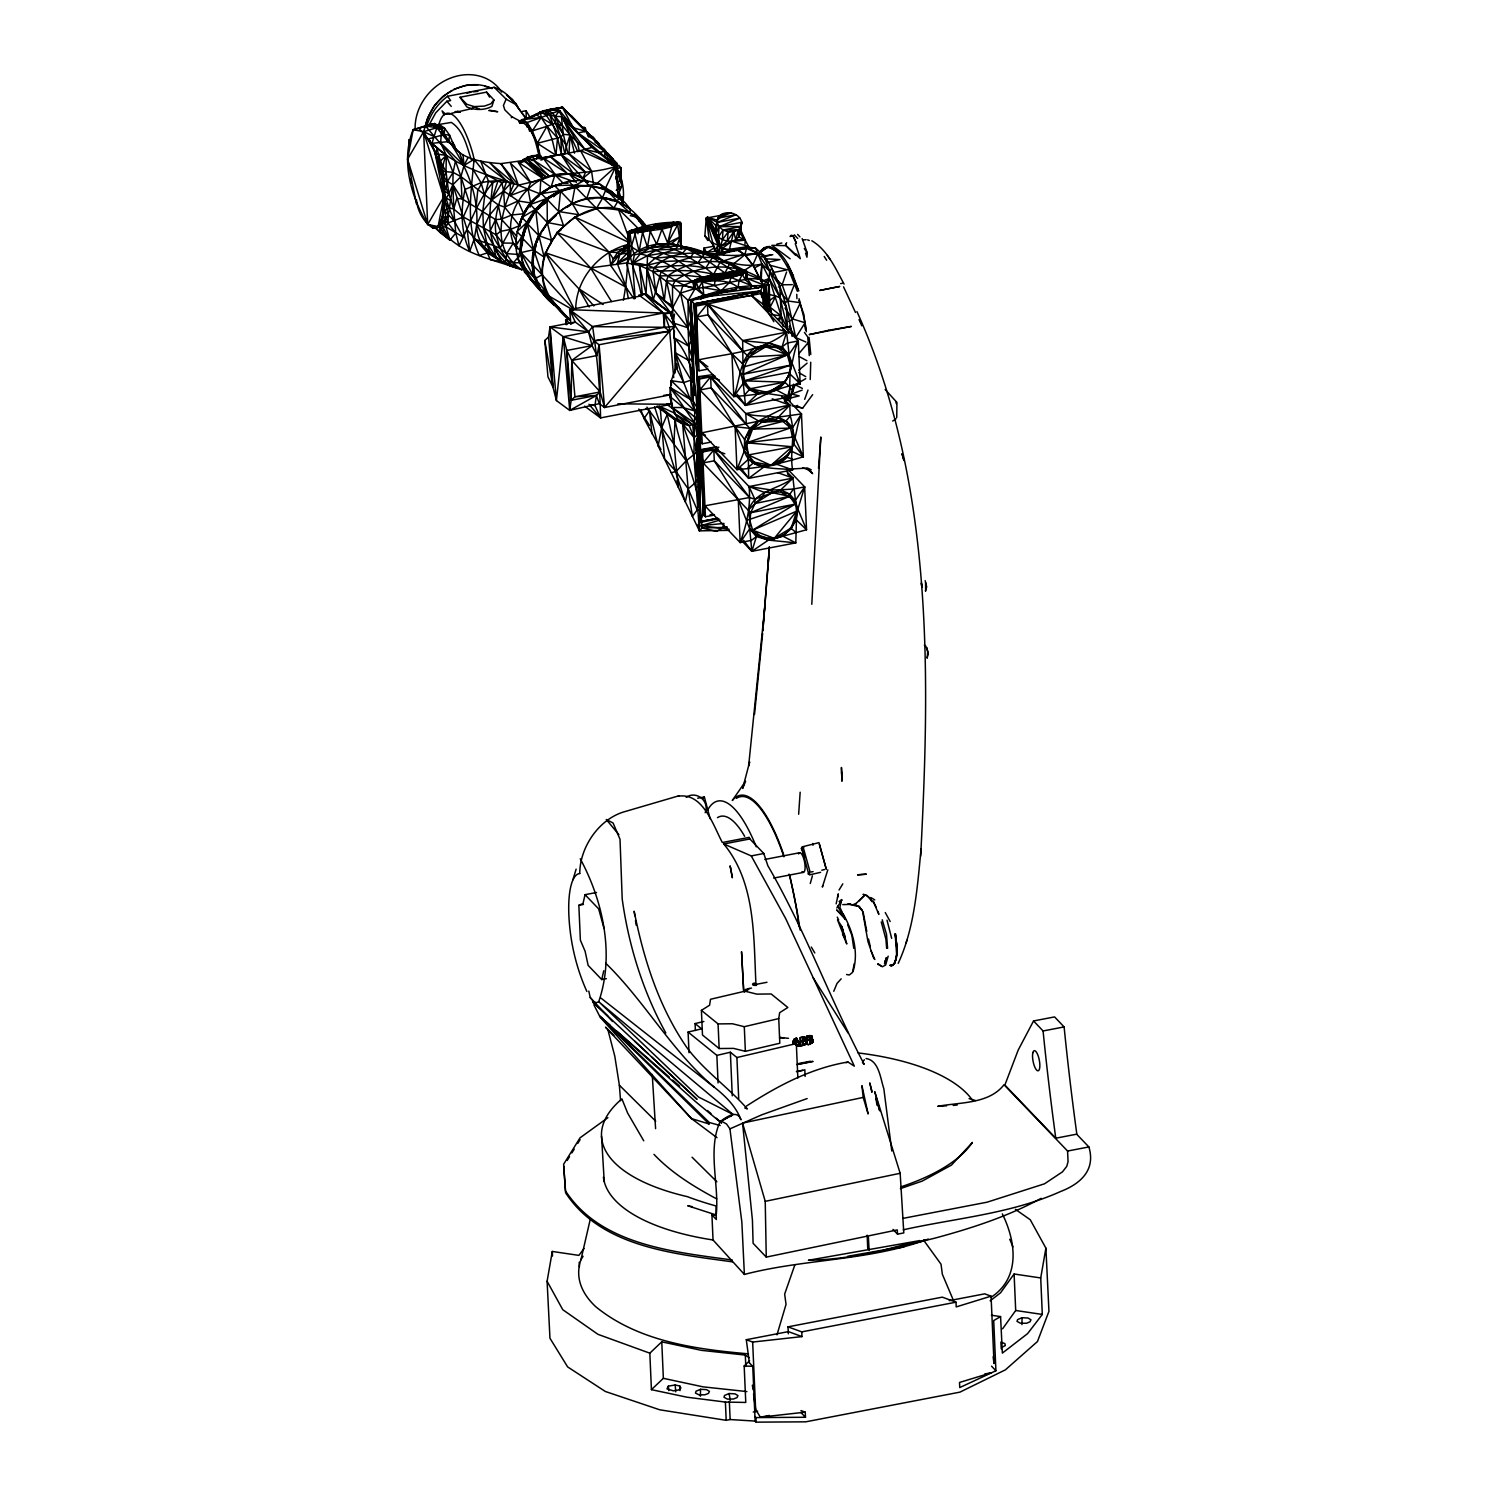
<?xml version="1.0" encoding="UTF-8"?>
<svg xmlns="http://www.w3.org/2000/svg" width="1497" height="1497" viewBox="0 0 1497 1497"><rect width="100%" height="100%" fill="white"/><g stroke="black" fill="none" stroke-linecap="round" stroke-linejoin="round"><path stroke-width="1.5" d="M453.217 146.706C464.837 160.404 484.186 162.219 500.877 163.641L514.182 183.663C500.653 211.807 490.174 249.344 522.116 269.947C493.336 258.962 456.866 254.34 439.108 226.29L432.67 227.937L437.18 227.825L427.693 224.513C411.132 197.174 400.447 160.273 413.191 129.659L418.655 128.274C442.756 151.609 451.046 195.003 439.108 226.29L435.646 228.162L432.67 227.937C423.37 222.043 417.195 210.291 416.428 199.569M770.001 311.769L769.233 284.879C742.98 262.387 703.833 261.339 675.409 280.332L672.546 285.89L672.509 308.064L676.101 367.551L683.736 382.558L694.758 410.945L693.916 455.762L699.398 530.855L729.095 530.35M699.473 506.416L696.797 452.244L698.294 416.372L694.758 410.945L693.186 401.046L689.331 360.796L688.077 327.843L688.171 300.504L695.151 288.565L696.273 281.979C711.917 275.729 730.143 272.342 746.722 271.387L747.19 278.461L751.831 285.646L757.987 287.873L769.233 284.879L767.231 309.673M699.848 517.064L700.109 441.559L702.243 443.786L711.225 442.064M763.863 306.81L763.919 286.226L764.948 307.222M416.428 203.91L407.577 159.225L413.191 129.659L425.335 125.879L455.481 161.002L453.086 172.361L452.88 184.711L467.27 229.958L487.367 252.899L490.193 259.636L505.35 262.518L506.697 253.667L513.246 243.132C503.217 215.549 522.696 185.272 549.025 176.01C571.143 172.38 594.01 173.39 615.81 166.466L618.018 197.51M623.37 300.242C627.692 277.6 628.31 254.752 628.104 231.736C644.44 225.13 662.909 221.462 680.48 222.492L681.21 248.67L680.424 239.782M673.014 310.197L670.619 312.873L664.537 314.033L664.443 327.3L669.664 331.155L674.96 326.421L664.537 314.033L638.882 295.096L646.086 293.711L670.151 312.967L674.66 324.419M675.746 357.184L675.147 341.41M699.848 519.328L700.465 449.774L716.483 446.686M763.732 307.128L763.919 286.245M539.201 286.937L539.182 288.453L546.405 294.123M782.931 329.434L786.599 332.147L790.285 365.212L789.424 396.911L745.487 405.369L743.186 382.745L742.662 340.605L707.445 303.891L694.271 304.003L696.704 316.99L697.097 368.767L698.575 359.86C728.403 353.329 761.898 352.038 786.599 332.147L751.382 295.433L694.271 304.003L760.476 291.036L762.198 287.48M674.735 324.4L670.619 312.873L644.496 294.011L640.229 296.088L569.627 309.673L588.546 331.866L593.86 340.904L599.081 344.759L600.185 391.933L596.405 395.451L569.721 410.403L571.162 400.298L571.76 360.421L566.82 350.466L563.302 336.713L549.998 326.889L548.557 336.993L552.898 386.825L556.416 400.56L569.721 410.403L599.324 403.629L604.545 407.502L670.581 394.778M742.175 271.481C714.63 255.8 677.43 233.233 647.527 255.65L646.086 293.711L639.406 265.362L626.663 262.948L590.604 267.926L545.451 252.806C535.926 278.292 549.062 302.506 568.037 319.16M769.233 284.879L763.676 284.935L757.987 287.873L703.871 295.227L694.234 287.536L694.402 280.538L697.134 279.134L717.288 273.895L740.098 270.863M700.39 1396.233L700.54 1389.31L706.547 1389.628L709.428 1391.368L708.474 1393.389L704.956 1394.774L699.118 1394.923L695.469 1393.052L696.049 1391.2L700.54 1389.31M868.522 939.068L870.337 946.722M1021.927 1324.639L1022.077 1317.716L1028.083 1318.034L1030.965 1319.793L1030.011 1321.795L1026.568 1323.254L1020.43 1323.217L1017.006 1321.364L1017.586 1319.606L1022.077 1317.716M523.389 213.846L519.141 225.86C523.969 205.557 540.567 188.192 561.169 183.888L551.083 187.088L540.005 193.824L514.182 183.663L510.271 183.738L480.649 161.058L488.546 181.362L484.785 195.228L482.801 211.245L483.475 227.769L493.542 245.508L506.66 259.917L513.396 262.798L517.887 268.506L510.477 266.054L500.017 248.334L496.181 234.804L500.522 231.361L495.582 219.591L461.974 198.783L452.88 184.711L447.378 181.53C440.548 174.232 442.401 163.641 446.368 155.407L440.605 142.795L441.746 129.191L439.407 126.534L434.766 123.503L418.655 128.274L434.766 123.503M455.893 149.681L454.489 145.471L448.539 142.346L441.746 129.191L440.062 128.873L439.407 126.534L436.862 127.713L431.941 143.319L446.368 155.407L445.994 171.631L448.819 193.693L453.741 209.075L455.743 233.045L458.943 245.733C470.32 224.569 476.907 201.403 492.756 182.69L498.052 180.65L506.716 181.193L514.182 183.663L489.856 162.799L506.716 181.193C500.99 198.596 492.756 215.942 496.181 234.804L502.356 243.057L513.246 243.132L517.569 246.837M676.101 367.551L671.255 380.65L669.908 396.406L695.375 417.607L698.294 416.372L697.134 407.933L693.186 401.046L693.691 379.284L690.753 319.853M496.181 234.804L463.322 216.971L453.741 209.075L456.735 198.577L461.974 198.783L460.945 176.627L464.033 165.475L459.467 152.507L448.969 141.56L431.941 143.319C452.038 163.566 480.013 173.165 506.716 181.193L501.869 182.933L491.671 200.037L482.801 211.245L476.795 224.288L474.268 238.94L469.721 251.309C460.814 232.69 460.515 209.15 465.08 189.427L481.005 182.69L488.546 181.362L492.756 182.69C490.118 211.04 482.464 247.211 510.477 266.054C493.392 258.158 475.821 245.414 476.795 224.288C478.572 191.017 463.714 160.497 444.31 134.468L444.459 128.031L439.482 124.625L435.889 124.981M692.063 361.301L691.464 300.279C714.892 290.774 741.146 284.318 766.333 285.871L768.317 311.694M642.381 294.666L639.406 265.362L653.085 271.612L672.546 285.89L682.838 285.702L694.234 287.536L694.402 280.538L742.437 274.325L746.722 271.387L733.006 271.406L697.134 279.134M781.79 396.78L789.78 405.126L758.549 420.938L749.903 428.367L744.608 439.463L744.308 450.99L736.973 469.571L701.756 432.839L778.01 417.195L801.475 413.921L803.346 456.791C781.546 463.49 759.709 467.981 736.973 469.571L735.102 426.701L711.112 387.817L710.626 376.87L697.452 376.982L699.885 389.969L700.278 441.746L701.756 432.839L705.48 435.608M896.647 954.581L895.169 933.772C896.16 943.802 899.978 956.714 892.699 965.284L890.097 965.49L892.455 965.34L894.981 962.721L896.647 954.581L895.824 959.708M887.59 948.35L886.505 934.24L882.22 919.776M786.561 471.424L792.961 478.104L796.666 511.169L795.805 542.868L751.85 551.326L742.25 541.315M579.751 873.518C579.788 847.04 599.343 818.298 625.559 811.411L678.852 795.805M790.266 416.072C796.123 434.036 789.424 451.757 792.605 469.89L748.668 478.348L748.332 454.957L746.554 442.794L751.644 428.647L758.549 420.938L761.805 422.229L786.075 420.863L790.266 416.072L789.78 405.126L784.297 401.065M519.553 121.818L543.523 110.722L562.61 107.279L613.302 159.393L619.271 187.106L619.365 199.064M769.177 551.981L762.834 630.986L769.364 547.341M656.977 406.136L675.035 419.852L682.651 423.932L689.2 425.578L697.827 423.314C696.18 393.524 695.712 361.002 674.118 337.835L674.417 330.837M628.384 298.539L626.176 287.237L617.307 263.472L628.291 258.569L629.619 238.865M727.243 527.3L702.093 528.048L699.398 530.855L678.253 487.161L673.949 444.104L675.035 419.852L658.848 406.66M731.528 272.866L713.62 274.456L705.686 268.15C686.038 263.472 666.277 266.429 646.629 268.244L653.253 300.055L659.878 275.953L668.261 275.691C686.711 262.05 711 258.214 732.969 264.408L744.851 254.715L746.778 247.248L755.536 248.072L761.936 264.071L761.15 281.661L769.233 278.442L769.626 271.069L763.751 255.332L755.536 248.072L746.778 247.248L730.91 250.448L722.172 253.947M796.76 294.329L796.928 298.708M530.106 207.166L530.35 202.844L540.005 193.824L540.754 179.865C555.35 171.799 575.11 171.163 588.358 182.335M745.001 243.955L745.188 240.156L740.641 229.846M616.296 167.308L616.539 162.911L614.294 160.441M811.786 604.301L820.824 436.993L818.522 468.205M455.743 149.887L449.605 135.179L444.31 134.468L444.197 132.672L442.158 135.086L428.778 138.847L436.095 153.929L436.918 148.297L440.38 161.058L443.748 196.968L448.333 215.194L448.015 223.053L445.938 226.87L449.961 240.156L455.743 233.045L448.015 223.053L442.326 219.965L444.048 191.111L446.218 188.229L447.378 181.53L453.086 172.361L446.368 155.407L436.095 153.929L423.632 131.699L425.335 125.879L431.716 124.195L439.407 126.534L435.983 125.785L439.482 124.625M569.01 153.33L570.039 135.029L559.635 110.628L556.266 108.645L546.742 110.011L563.321 134.262L568.018 153.873M645.544 226.571L643.055 222.623L629.994 212.817L630.2 209.412C613.396 183.457 581.753 184.505 554.639 185.647C521.293 199.719 501.214 248.67 529.171 276.777L523.052 264.744L518.205 259.692C521.798 237.031 528.179 214.165 546.293 198.708L559.485 190.699L573.8 186.077L584.709 180.22L599.399 183.85L611.805 191.672L616.652 196.725L612.947 194.778M410.665 183.289L410.908 178.686M718.766 252.862L722.433 239.745L722.995 230.014L719.084 226.665L717.231 222.454L717.812 218.225L720.731 214.82C728.047 210.291 739.593 213.51 741.857 222.267L738.732 236.882L735.738 239.632L720.151 246.855L717.55 253.105M793.447 489.051L780.835 489.8L754.806 499.175L749.51 497.509L704.956 505.818L703.478 514.725L703.085 462.947L700.652 449.961L713.826 449.849L714.294 460.795L738.283 499.68L749.698 528.834L752.635 530.125L795.075 504.171L789.686 496.312L789.798 494.216L793.447 489.051L804.656 486.899L806.546 529.77L768.391 540.118L751.85 551.326L743.616 540.342M898.219 963.357C914.573 928.046 917.38 887.141 921.085 848.705M580.256 858.791C603.254 901.4 614.724 955.123 598.725 1001.699L596.162 1002.765L593.355 1001.343L590.23 997.526L588.808 991.108M920.655 856.172C930.124 673.407 933.81 481.828 856.939 311.582M493.935 99.981L491.933 106.381C484.467 110.497 474.586 110.291 466.839 106.905L459.991 97.249L486.637 92.122L493.935 99.981L490.754 103.854L484.448 106.1L474.006 106.605L466.783 104.247L459.991 97.249M704.956 505.818L740.154 542.55L749.698 528.834L756.303 535.234L768.391 540.118L782.8 536.132L795.805 542.868L768.391 540.118L756.434 536.562L751.382 540.38L740.154 542.55C746.647 524.642 751.082 505.705 749.024 486.562L713.826 449.849L703.085 462.947L750.615 512.722L749.698 528.834L751.85 551.326L756.434 536.562L752.635 530.125L749.641 519.833L748.781 509.523C755.723 490.436 778.646 489.238 792.961 478.104L787.478 474.044M428.778 138.847C438.64 155.969 438.846 176.646 448.819 193.693L452.88 184.711L448.333 215.194L444.815 220.583L445.938 226.87L463.583 237.331C454.321 223.165 448.221 207.428 444.048 191.111L448.819 193.693L444.59 201.646L448.801 207.69L453.741 209.075L452.88 184.711L460.945 176.627L455.481 161.002M633.699 214.95L639.481 220.976L643.055 222.623C587.105 147.829 482.913 258.569 559.953 309.318M718.429 237.05L722.995 230.014L728.216 231.848L733.698 231.81L727.243 241.129L720.151 246.855L718.429 237.05L719.084 226.665L740.005 218.075L717.231 222.454L715.285 229.883L720.151 246.855L728.945 251.215L733.698 231.81L738.358 229.902L741.277 226.496L719.084 226.665L715.996 233.626C721.685 244.236 735.57 240.867 745.188 240.156L748.594 246.518L736.505 250.598M440.605 142.795L464.033 165.475L474.062 159.3C471.312 191.616 465.23 224.569 479.246 255.482L487.367 252.899L501.551 261.563L493.542 245.508L474.268 238.94L501.551 261.563L474.268 238.94M621.292 200.654C602.093 179.228 568.373 183.813 546.293 198.708C533.456 209.842 521.536 225.467 521.817 243.188C517.344 266.915 533.811 286.208 550.709 300.467L543.785 291.971M767.774 569.534L769.327 546.742M804.301 248.521L807.276 252.956L806.958 257.203L805.554 253.105M798.65 814.256L800.165 792.194M521.817 243.188L525.559 227.806L522.21 237.967L520.919 252.619L541.016 290.549C527.449 275.747 516.315 257.409 521.817 236.657C525.129 227.076 531.117 218.805 535.159 209.561C550.017 195.078 569.833 184.15 591.109 185.703L602.486 197.604L617.456 201.346L618.654 197.361M619.926 181.436L620.881 167.72L618.654 165.25L616.67 168.506L620.881 167.72L621.592 185.647M672.49 405.294L671.161 404.302L600.559 417.906C600.072 387.311 597.172 356.904 592.606 326.627L569.627 309.673L570.881 323.932L575.241 322.023L588.546 331.866L592.063 345.601L597.004 355.556L571.76 360.421L574.942 396.78L571.162 400.298L566.82 350.466L592.063 345.601L593.86 340.904L664.443 327.3L674.96 326.421M672.546 285.89L688.171 300.504L700.746 298.782L700.895 296.836M620.525 172.342L620.881 167.72M713.489 245.358L709.26 239.932L707.763 240.456L704.862 235.89L706.247 218.094L724.716 214.614M703.403 254.808L703.908 248.128L714.05 246.163M853.777 948.387L851.887 935.363L847.658 924.641M533.4 263.285L533.774 272.192L532.221 264.426L520.919 252.619L522.21 237.967L527.281 223.558L538.602 235.366C526.701 260.272 533.493 293.262 558.531 307.203M550.709 300.467L529.695 278.76L523.463 266.541L534.766 278.33C517.868 227.188 587.123 173.708 630.2 209.412M764.892 605.967L748.631 765.977L749.641 761.936L742.68 788.432L745.6 781.266L732.295 800.502A111.489 34.45 79.1 0 1 783.623 854.544M785.345 399.474L785.738 395.133M519.422 122.717L526.944 122.567L537.255 143.3L555.911 155.276L557.52 137.986L549.362 113.903L543.523 110.722L531.173 117.664L535.627 114.446L552.15 124.195L566.521 145.789L564.874 153.667L540.791 158.064L537.255 143.3L532.389 130.838L526.944 122.567L521.723 119.723L518.935 121.744M810.233 379.546L810.719 362.237M789.836 401.327L793.691 384.149M476.102 207.11L477.749 190.456L486.338 174.793L474.062 159.3M750.727 288.397L738.04 287.387L733.231 290.774L720.675 290.68L714.499 285.384L714.986 280.5L742.437 274.325L745.094 279.565L751.831 285.646L750.727 288.397L739.237 288.678M812.347 1039.199L812.16 1036.298L809.521 1035.625C806.789 1039.217 813.227 1040.808 811.468 1038.712L812.272 1036.504L809.521 1035.625L809.821 1039.741L812.31 1039.105L812.291 1037.29L811.599 1035.699L809.521 1035.625M754.507 714.481L762.647 633.306M739.069 468.336L748.668 478.348L763.62 467.176L777.149 464.388C797.134 455.125 793.878 430.968 801.475 413.921L785.476 397.229M727.243 241.129L728.216 231.848L738.358 229.902L738.732 236.882L745.188 240.156L740.248 231.305M692.793 380.07L692.119 357.746L688.583 346.088L691.352 340.68L688.077 327.843L672.509 308.064L664.294 300.635L666.464 280.893L668.261 275.691L684.69 275.223L706.809 277.694L702.617 277.244L746.573 272.323L747.19 278.461L763.676 284.935L759.671 279.022L745.394 273.595M532.221 264.426L536.356 242.289L540.754 234.374M698.743 252.282L681.622 246.238L681.004 248.053L680.517 223.352C668.934 226.459 656.004 227.413 643.766 226.552L637.385 229.677L628.104 231.736L628.291 258.569C670.263 218.637 715.847 274.082 761.936 264.071L760.214 279.471L756.116 278.255M552.618 300.785L554.358 305.126C515.698 259.411 578.085 187.387 629.994 212.817L617.7 201.59L602.767 197.885L596.293 208.682L574.811 216.99L556.959 232.503L545.451 252.806L574.324 309.261M438.958 155.014L438.265 160.647L440.679 172.922L444.197 176.721C442.532 191.784 442.233 208.588 448.015 223.053L463.322 216.971L469.478 203.087L460.945 176.627L453.086 172.361L442.719 171.332L440.024 167.252L442.85 165.999L445.994 171.631L444.197 176.721M761.861 297.716L760.644 291.223L751.382 295.433L763.077 304.209L798.294 340.942C790.697 357.278 793.728 379.433 776.494 390.062L767.774 392.382L758.829 392.701L750.296 388.733C733.661 372.36 750.839 347.435 770.076 343.374L782.033 346.93L788.788 354.677L800.165 383.812C780.536 386.731 762.272 395.058 745.487 405.369L735.888 395.358M791.501 363.191C789.948 393.692 756.939 394.478 733.792 396.593L698.575 359.86L707.856 366.784M787.066 468.524L804.656 486.899L797.864 509.148L796.666 511.169L752.635 530.125L763.47 538.134L773.818 538.883C790.528 535.196 800.633 516.821 795.188 500.672L789.798 494.216L780.835 489.8L771.329 490.006L749.024 486.562L754.806 499.175L755.049 503.516L750.615 512.722L795.075 504.171L746.947 520.264M674.118 337.835L688.583 346.088L673.276 322.959L674.492 314.127M584.653 406.155L600.559 417.906L594.964 405.537L596.405 395.451L574.942 396.78L600.185 391.933L604.545 407.502L669.664 331.155L593.86 340.904M681.004 248.053L677.692 224.831C661.955 227.918 645.675 228.611 630.087 233.102C624.661 254.359 637.759 274.269 641.203 294.741M746.105 275.56L746.722 271.387L694.346 281.455L695.151 288.565L680.555 293.075L672.509 308.064L666.464 280.893L696.273 281.53M522.247 245.283C523.351 216.298 547.528 192.439 575.073 186.545L629.376 241.84M575.69 309.018C576.158 278.367 599.511 251.365 628.946 244.198M778.739 1018.596L779.656 1012.664L787.852 1007.5L771.18 993.971L756.808 994.12L744.963 991.182L710.514 999.266L709.597 1005.217L701.401 1010.363L702.486 1035.007L719.14 1048.536L733.53 1048.387L745.375 1051.324L779.806 1043.241L778.739 1018.596L744.29 1026.699L732.445 1023.761L718.073 1023.911L701.401 1010.363M717.381 220.265L707.37 217.177L715.285 229.883L717.812 218.225L730.873 212.873L720.731 214.82L719.327 218.637M519.889 226.571C521.293 214.352 528.478 202.638 538.995 196.182M769.439 537.966L773.818 538.883L796.666 511.169L791.202 528.422L782.8 536.132L791.202 528.422L796.123 519.74L797.864 509.148L795.188 500.672L780.816 492.045L764.237 492.382L749.024 486.562L792.961 478.104L780.835 489.8L780.816 492.045L789.798 494.216M533.662 268.786L532.502 264.707L533.288 260.216M534.429 253.498L536.356 242.289M719.084 226.665L741.857 222.267L739.967 233.27L745.188 240.156L742.849 240.269M1015.396 1209.333L1030.235 1219.718L1045.898 1248.142L1048.948 1311.297L1037.477 1341.518L1005.385 1369.849L959.933 1392.135L805.704 1421.832L756.153 1422.15L755.143 1421.083L730.143 1419.549L726.195 1420.316L659.747 1409.8L605.331 1391.48L567.644 1366.911L549.96 1338.262L547.097 1281.264L552.299 1251.455L578.89 1255.384L584.036 1248.517M991.351 1315.227L1000.576 1316.593L1002.354 1353.101L1027.616 1333.602L1042.305 1314.441L1040.714 1277.951L1045.898 1248.142M792.119 336.432C787.778 308.101 780.442 279.097 763.751 255.332C749.492 250.261 733.867 258.027 720.169 261.956L713.62 274.456L702.374 277.338L671.797 256.511L647.434 247.173L650.222 231.324L656.304 226.983L667.288 224.756L671.629 226.796L667.643 242.982L681.622 246.238L671.217 243.674L648.968 247.941L639.107 251.59L628.384 245.021L628.104 231.736L629.507 254.116M432.67 227.937L438.134 226.552L440.997 223.352L449.961 240.156L440.605 232.933L440.997 223.352L444.141 210.684L448.801 207.69M695.057 283.925C679.638 269.89 660.907 258.233 640.248 253.966L639.107 251.59L642.55 232.391L640.604 229.808L678.833 222.005L672.771 223.446L666.09 222.66L668.317 223.839L630.929 230.239L635.851 231.605L631.472 246.163L630.387 257.783L626.663 262.948L634.822 298.539M566.689 207.334L571.966 203.199L575.073 186.545M597.004 355.556L599.081 344.759L669.664 331.155M716.595 253.255L718.111 245.265L706.247 218.094L709.26 239.932L704.862 235.89M677.112 480.556L678.253 487.161L658.137 445.919L661.711 427.45L667.25 414.444L658.755 406.735M634.728 230.557L628.141 232.578L630.087 233.102L631.472 246.163L634.372 254.883L632.52 263.472C657.108 261.75 672.696 284.767 695.151 288.565C711.973 286.863 728.384 282.128 745.094 279.565L746.573 272.323L738.994 272.342L744.72 270.863L705.536 278.498L718.541 276.87L733.006 271.406M733.792 396.593C740.472 379.957 738.882 358.232 755.667 347.36L765.379 345.395L776.569 346.986L782.894 349.026L788.788 354.677L798.294 340.942L787.066 343.094L782.033 346.93L787.31 354.901L790.285 365.212L744.87 380.874L733.792 396.593L731.921 353.722L707.931 314.838L707.445 303.891L786.599 332.147L782.033 346.93M837.534 897.526L838.301 893.877L836.168 903.832M715.285 229.883L717.812 218.225L736.094 214.707L717.231 222.454L715.996 233.626L707.37 217.177L717.456 222.492M808.006 390.081L804.675 399.343M801.475 413.921L792.306 428.086L752.579 429.096L749.903 428.367L746.311 424.53L745.843 413.584L758.549 420.938L752.579 429.096L744.308 450.99C750.39 471.33 776.344 467.457 792.605 469.89L777.149 464.388L791.127 451.009L803.346 456.791L794.57 436.862L792.306 428.086C782.688 411.488 761.112 418.879 745.843 413.584L710.626 376.87L699.885 389.969L735.102 426.701L744.608 439.463L745.244 446.817L752.542 462.835C763.826 468.187 777.523 465.604 786.636 457.24L793.84 444.029L790.491 427.936L786.075 420.863M839.087 901.55L841.707 899.566L839.892 907.294L845.393 919.439L836.636 909.914L843.335 916.295M596.536 892.474L585.046 894.682L583.025 903.496L578.852 905.311L580.387 940.21L585.121 951.325L588.134 965.378L601.738 979.581L606.341 978.682M601.738 979.581L603.759 970.767M748.5 1353.849C695.413 1349.227 638.321 1341.443 595.712 1306.694A217.664 89.221 -2.4 0 1 580.892 1259.894L590.155 1219.774M525.971 226.028L526.794 222.492L533.4 213.435L544.702 201.253M584.541 131.661L585.346 128.237L583.886 127.058L582.52 127.788M764.237 492.382L763.433 495.713L748.781 509.523M589.313 186.32L584.709 180.22L568.954 181.025L551.121 186.863L544.197 192.177M738.732 236.882L741.277 226.496L722.995 230.014L738.358 229.902L735.738 239.632L745.188 240.156M767.662 284.879L769.233 278.442L761.936 264.071L754.656 267.776L744.851 254.715L737.984 249.962L730.91 250.448M822.732 885.606L822.358 887.085L827.804 869.869M567.719 183.233L563.171 183.289L567.719 182.709M819.065 842.624L802.411 846.797L801.157 848.724L803.328 847.77L810.12 872.133L813.114 871.647M696.891 465.099L702.093 528.048L716.595 531.36L722.808 527.954L723.968 523.426L700.933 525.709L729.076 529.19M806.284 1043.428L804.843 1040.078L805.536 1037.739L802.897 1036.991C800.558 1043.053 806.752 1048.742 805.891 1040.658L800.408 1041.575L800.24 1037.627L802.729 1037.122L803.253 1045.205L806.546 1042.455L805.891 1040.752L803.197 1041.107L805.891 1040.658L806.434 1042.754M809.933 1043.933C802.691 1047.788 820.337 1038.394 809.765 1039.854L809.933 1043.933L812.328 1042.904L812.965 1040.003M670.619 312.873L656.042 293.206L653.085 271.612L654.002 268.113C678.515 241.934 714.518 259.075 744.851 254.715L752.879 264.913L760.214 279.471L754.656 267.776M550.353 244.554L551.532 240.231L547.322 222.51L547.116 199.382L535.776 210.403L538.602 235.366M810.27 883.492L812.403 875.839M793.466 1040.976L795.281 1038.544L795.581 1042.885M792.867 1043.222L794.121 1038.881L795.337 1038.637L795.581 1042.679M634.017 298.839L610.739 265.549L613.321 259L619.983 254.134L626.495 253.236L629.619 256.286L617.307 263.472L619.983 254.134L628.085 247.173L608.923 252.02L556.959 232.503L560.888 230.126M906.097 942.96L906.864 940.284M536.469 159.056L537.573 155.295L540.997 156.249L542.326 158.308M786.543 399.98L790.135 387.91L793.054 390.698L787.871 400.26M776.98 1334.837L786.037 1304.374L784.653 1294.082L794.87 1264.853M853.009 971.534C859.016 952.26 852.822 930.984 843.129 913.918M572.958 879.712L576.12 869.158M792.811 1043.128L793.429 1041.089M511.375 117.72L511.712 116.654L504.807 109.842L503.422 105.464L506.117 99.158L494.16 87.294L447.566 96.257A51.048 43.825 -43.8 0 0 426.589 126.964M566.521 145.789L570.039 135.029L552.599 113.211L546.742 110.011L562.61 107.279C586.525 136.601 629.264 159.206 622.864 203.349L619.066 192.327L622.078 185.74L613.302 159.393L562.423 107.391L546.049 111.788M736.374 271.313L737.347 268.337L732.969 264.408L747.396 271.911M894.532 963.338L896.404 957.631M520.956 162.686L524.736 161.096L531.491 165.194L539.912 172.885L542.943 178.405L530.724 182.615L510.477 163.192L518.411 185.16L500.877 163.641L542.924 157.765L555.106 174.401L551.083 187.088L540.754 179.865L518.411 185.16L510.44 195.546L503.647 191.073L501.869 182.933L486.338 174.793M805.386 1039.423L805.536 1037.739M812.721 1042.249L812.515 1039.292L807.108 1040.509L807.22 1044.494L807.051 1040.415L807.126 1042.399M591.109 185.703L586.656 198.614L593.186 198.689M805.91 342.027L795.73 337.555L787.909 300.972L782.164 284.786L786.599 271.986M535.121 278.704L545.657 291.279L541.371 290.923L535.121 278.704L542.139 274.756L533.886 250.13L538.957 235.74L551.532 240.231L554.751 237.237M745.244 446.817L751.644 428.647L744.608 439.463M677.074 245.508L680.162 236.788L680.517 223.352L673.837 224.288L671.779 225.111L671.629 226.796L661.973 229.172L630.087 233.102M640.679 230.837L655.405 227.918L661.973 229.172L656.622 244.086L640.248 253.966L632.52 263.472L635.158 298.446M740.566 225.897L741.857 222.267M639.406 265.362L646.929 265.325L655.106 258.251L671.797 256.511L712.535 257.484L715.192 256.848L715.828 255.108L746.105 248.203L757.931 253.33L779.75 285.927L781.228 315.961L783.193 326.346M673.276 322.959L688.077 327.843L690.959 319.928L690.791 315.287M788.844 398.427L799.211 395.9L791.651 394.067L795.188 384.748L805.742 378.666M779.581 320.283L781.228 315.961L769.233 278.442L764.218 284.112M888.17 956.134L885.663 965.022L882.332 966.763L878.159 963.862M794.346 284.617L787.909 300.972L784.297 303.273M836.842 907.949L840.079 902.859M719.776 254.658L722.284 248.521L731.827 241.185L748.594 246.518L728.702 249.4L722.284 248.521L723.669 254.789M927.242 657.894L927.672 651.569L926.213 647.06M744.271 992.137L745.674 989.461L751.494 988.076M925.651 591.016L925.558 582.464M833.754 991.295L837.01 983.435L841.164 978.851M546.124 158.289L550.428 156.493L567.269 173.502L542.924 157.765L568.411 153.218L585.495 172.323L582.969 178.274L585.832 181.923M602.486 197.604L606.042 189.427L617.456 201.346M500.522 231.361L510.346 229.471L519.422 225.71L523.613 213.809L530.63 202.918L528.011 188.865L530.724 182.615L518.13 162.181L542.943 178.405L528.329 160.497L549.025 176.01L573.351 173.615L582.969 178.274L587.778 182.428M746.778 247.248L757.931 253.33L752.879 264.913L743.522 270.957M605.892 187.368L615.81 166.466L577.917 132.99L561.412 116.504L555.088 116.485L540.361 111.901L535.72 115.25L521.723 119.723L541.184 117.477L559.635 110.628L581.061 136.395M717.381 518.486L699.829 521.648L703.291 514.538L705.424 516.764L714.406 515.043M468.112 157.41L464.033 165.475L463.041 155.183M668.373 1386.128L666.97 1388.823L673.313 1390.844L678.74 1389.965L680.91 1387.925L679.788 1386.016L675.203 1384.987L668.373 1386.128L668.766 1390.601M729.582 263.79L725.016 272.978L701.775 256.53L686.375 248.652L656.453 249.962L634.372 254.883M1033.548 1020.954L1018.203 1050.052L1004.861 1085.082L1055.778 1138.207L1076.83 1134.146A1001.081 309.299 79.1 0 1 1064.105 1026.923L1054.58 1016.912L1033.548 1020.954L1043.072 1030.965A1001.081 309.299 79.1 0 0 1055.778 1138.207M483.887 248.072L486.75 242.757L483.475 227.769L489.351 215.4L498.239 204.883L504.639 207.091L519.422 225.71L521.012 219.722L530.35 202.844L534.204 200.542M542.064 113.416L543.523 110.722M429.845 123.559L435.683 112.874L446.892 101.235L450.634 100.598L447.566 96.257M441.447 173.652L442.719 171.332M542.943 230.426L547.322 222.51L556.135 215.605M661.973 229.172L667.643 242.982L677.692 224.831L672.771 223.446L680.48 222.492L681.21 248.67M524.586 230.182L535.851 210.272L546.33 201.945M537.255 143.3L546.985 126.291L555.481 123.184L562.385 125.823L563.321 134.262L560.907 137.163L537.255 143.3L539.65 156.942M628.291 258.569L629.619 256.286M617.7 201.59L613.882 208.027L602.767 197.885M580.892 1259.894L583.063 1256.245M788.788 354.677L748.874 356.978L743.13 351.552L707.445 303.891L696.704 316.99L731.921 353.722L740.528 373.015L743.186 382.745L748.837 389.388L757.613 393.692L767.119 393.486L784.671 382.128L789.742 373.782L789.331 372.304L744.87 380.874L784.671 382.128L788.938 385.964M698.369 288.434L696.273 281.979C710.308 281.661 726.082 277.656 738.04 287.387L739.069 280.725L742.437 274.325L730.929 277.469L729.488 282.428L717.905 294.067L700.746 298.782L703.871 295.227L698.369 288.434L702.336 281.941L718.541 276.87M795.693 518.261L796.123 519.74L791.034 528.085L774.155 538.302L763.47 538.134M839.05 890.004L842.811 883.866M567.195 1160.474L569.534 1156.694M571.891 1152.915L574.23 1149.135M577.73 1143.465L580.087 1139.685M892.699 421.013L895.973 418.898M799.08 298.708L805.087 322.716L795.73 337.555L789.2 326.608M720.151 246.855L706.247 218.094L714.78 250.523L718.111 245.265L720.151 246.855L707.37 217.177L716.502 226.272M696.816 447.341L697.621 478.984L695.001 483.101L688.152 488.845L685.308 501.888L654.601 406.847M629.133 244.423L617.587 252.581L613.321 259L608.923 252.02L574.811 216.99L628.871 242.439M538.845 114.128L540.361 111.901L546.124 115.044L552.15 124.195M795.188 500.672L804.656 486.899M1002.578 1328.831L1015.696 1310.493L1014.105 1274.003L1040.714 1277.951M660.926 449.493L643.972 418.468L649.473 410.814L646.929 407.128M1014.105 1274.003L1000.576 1292.772L990.172 1300.856M722.433 239.745L728.216 231.848M658.137 406.435L660.327 408.924L664.574 458.887L676.083 471.499L688.152 488.845L697.228 509.934L692.381 516.54L688.152 488.845L682.651 423.932L658.942 406.473M791.988 405.781L802.729 408.063L812.646 394.665M863.077 1061.467L864.368 1059.764M694.065 393.617L690.884 301.028L695.226 298.913M745.001 394.422L750.296 388.733L784.671 382.128M707.164 279.134L696.273 281.979M564.874 153.667L560.907 137.163L555.481 123.184L555.088 116.485L559.635 110.628L546.742 110.011M592.606 326.627L664.443 327.3L663.208 313.041L569.627 309.673L575.241 322.023L549.998 326.889L556.416 400.56L563.302 336.713L588.546 331.866L592.606 326.627L663.208 313.041L670.151 312.967L674.268 324.493M772.19 398.838L789.78 405.126L776.251 419.441L761.805 422.229L752.579 429.096L782.912 421.424L790.491 427.936L746.554 442.794L792.156 446.724L770.974 465.305L754.226 462.217L748.182 467.401M669.908 396.406L672.116 407.465L683.006 407.577L694.758 410.945L697.134 407.933L697.097 434.953L694.047 437.611L696.797 452.244L686.225 460.777L676.083 471.499L671.311 472.715M619.983 254.134L610.739 265.549L608.923 252.02L617.587 252.581L619.983 254.134L629.245 249.4M809.409 874.903L820.637 872.321M786.655 242.701L785.457 245.209L800.334 258.7L795.281 243.599M798.612 353.928L807.95 342.925M601.083 998.162L714.013 1087.009C725.166 1095.823 735.944 1106.189 740.978 1119.812C737.16 1108.809 725.877 1117.473 720.094 1121.646C707.183 1150.108 719.439 1185.063 716.221 1215.003L716.352 1219.512L711.936 1214.89L713.04 1239.984L744.383 1274.434C804.974 1258.64 869.158 1260.998 928.252 1239.067M506.66 259.917L513.901 266.616L513.396 262.798L519.029 256.212M788.769 333.513L780.031 297.753L769.626 271.069L772.022 268.281L773.537 274.924M809.297 872.227L808.137 874.08L810.326 874.304M730.723 1116.556L731.977 1115.115L720.094 1121.646M894.981 962.721L892.699 965.284A30.52 9.431 79.1 0 1 889.836 965.247M617.307 263.472L629.825 250.56M460.945 176.627L491.671 200.037L503.647 191.073L510.271 183.738L510.44 195.546L518.112 200.935L530.63 202.918L540.005 193.824M762.347 286.095L766.333 285.871L766.277 307.821M692.119 357.746L689.331 360.796L675.072 352.693L683.736 382.558L693.691 379.284L694.683 395.526M804.02 847.003L801.606 847.47M616.203 190.287L622.078 185.74M747.265 355.219L756.939 349.456L765.79 346.743L787.31 354.901L744.252 366.765L742.456 363.64L748.874 356.978L765.79 346.743L776.569 346.986L787.31 354.901L743.298 374.25L740.528 373.015M744.963 991.594L747.714 989.835M896.722 417.682L896.946 402.45L885.139 389.463M858.866 901.082L865.098 894.757L870.281 898.163L872.227 901.755L867.062 895.524L863.02 894.401L865.098 894.757L855.03 904.506L853.777 904.244L858.436 906.228L862.235 910.588L858.922 906.153L863.095 911.954L866.763 931.433M471.78 108.869L474.006 106.605L479.714 109.337M927.017 657.969L928.29 653.721L926.793 647.509M441.334 228.816L443.262 226.889L445.938 226.87L442.326 219.965L443.561 232.409L440.605 232.933L435.646 228.162L449.961 240.156M925.427 591.09L926.699 586.88L925.183 580.649M855.03 904.506L856.415 903.121M778.215 318.898L781.228 315.961L770.094 307.241L768.803 303.311M749.623 1360.773L744.177 1365.956L745.768 1402.446L725.39 1402.071L686.88 1397.188L651.42 1389.665L649.829 1353.176L661.768 1341.836L701.438 1350.35L745.319 1355.084L749.155 1357.648M651.42 1389.665L663.358 1378.325L661.768 1341.836M444.31 134.468L441.746 129.191L436.862 127.713L423.632 131.699L407.577 159.225L427.693 224.513L438.134 226.552L443.748 196.968L434.897 152.301L438.265 160.647L440.38 161.058L446.368 155.407M588.546 331.866L549.998 326.889L552.898 386.825L547.958 376.87L544.777 340.511L548.557 336.993M519.534 162.686L527.431 157.26L532.726 155.669L537.573 155.295L539.313 158.832M597.135 183.326L615.81 166.466L592.082 147.38L561.412 116.504L562.385 125.823M736.973 469.571L748.5 459.205M811.692 1043.428L813.189 1040.958L812.478 1039.292L812.703 1042.286L809.877 1043.839C811.411 1037.571 805.124 1042.473 806.808 1036.167L809.297 1035.662L809.765 1039.648L809.578 1035.699M798.762 370.189L807.108 363.153M794.57 436.862L746.554 442.794M784.84 382.465L776.494 390.062L789.424 396.911L767.119 393.486M553.329 196.406L559.485 190.699L578.329 186.582M760.457 252.338L765.491 248.315M445.938 217.552L442.569 216.578L438.134 226.552L439.108 226.29L440.605 232.933M546.424 202.114L535.851 210.272L539.725 207.933M553.46 196.687L560.514 191.242L578.703 186.676M554.433 217.046L547.322 222.51L535.776 210.403M566.858 207.503L572.172 203.405C597.078 212.387 629.002 201.927 646.779 226.646M671.217 243.674L680.162 236.788L667.643 242.982M991.182 1297.207C1020.561 1277.914 1016.201 1241.874 1002.316 1213.88M747.714 989.367L749.136 988.338M788.863 321.63L792.531 318.955L800.427 302.731L787.909 300.972L780.798 293M607.913 1117.679L580.05 1137.814L563.62 1164.273L565.51 1190.938C600.971 1245.223 673.594 1251.866 732.22 1260.006M648.968 247.941L667.213 246.313L670.881 243.712L681.622 246.238M768.167 301.365L775.802 296.125L780.031 297.753L786.337 306.922L787.572 329.34L791.258 329.639L789.611 325.841M805.611 1044.232L804.039 1045.131M452 90.494L442.906 96.407L434.261 105.726L427.768 117.664A45.939 39.932 -40.3 0 0 425.129 127.451M804.768 1044.943L806.378 1041.407M706.247 254.228L703.908 248.128L706.771 252.637L714.331 247.791M772.022 492.644L755.049 503.516L789.686 496.312L772.022 492.644L771.329 490.006M746.535 1106.021C777.561 1085.905 811.056 1068.147 847.938 1062.009L854.338 1066.163L785.7 918.597L751.251 855.91L723.781 843.99L749.866 838.956L763.807 853.496L767.811 865.64C804.918 929.487 829.974 999.173 864.199 1064.348L862.44 1062.514M551.252 220.115L547.322 222.51L563.508 225.617L558.774 211.545L578.927 214.745L572.172 203.405M778.403 287.068L782.164 284.786L792.325 284.655M713.451 254.883L717.194 252.619M766.333 285.871L764.742 286.825L765.603 307.727L764.742 286.825L767.025 305.257L769.72 305.369M655.106 258.251L664.256 252.899L675.091 249.4L678.478 245.714L689.2 247.847L709.859 255.126L746.105 248.203L737.984 249.962M787.01 455.911L770.974 465.305L748.332 454.957L744.308 450.99L735.102 426.701L749.903 428.367M733.006 1114.423L698.631 1097.076L598.725 1001.699L733.006 1114.423L721.442 1121.159L726.55 1124.022L729.937 1128.869L741.857 1222.17L744.383 1274.434M1000.576 1316.593L993.709 1320.56L995.917 1370.747L959.745 1387.569L959.521 1382.461L991.519 1372.712L984.727 1374.003M1041.145 1198.33C1007.874 1216.518 971.497 1228.251 935.026 1238.113C893.073 1248.367 851.756 1259.464 808.399 1260.268L919.925 1240.564L885.251 1249.658L847.639 1256.301M1002.26 1347.15L1005.292 1345.56L1004.917 1343.632L1000.894 1342.042L1001.268 1348.834M745.094 279.565L747.19 278.461L759.671 279.022M632.52 263.472L647.527 255.65L664.256 252.899L682.726 253.124L705.686 268.15L712.535 257.484L734.279 271.649M617.587 252.581L628.085 247.173M451.645 113.267L472.154 108.532M700.39 278.086L682.838 285.702L680.555 293.075L688.077 327.843M700.746 298.782L704.657 296.893M729.937 1128.869L761.711 1114.835L807.164 1098.555M761.805 422.229L768.803 419.104L782.912 421.424L778.01 417.195M750.615 512.722L789.686 496.312M846.161 1062.758L847.938 1062.009M729.058 1393.539L724.567 1395.429L723.987 1397.262L727.411 1399.115L733.436 1399.021L736.992 1397.618L737.946 1395.616L735.064 1393.857L729.058 1393.539L730.349 1400.331M920.037 1241.762L924.285 1240.021M560.87 113.828L556.266 108.645L552.037 109.337L554.04 108.532M670.357 223.352L673.893 221.968M510.44 195.546L528.011 188.865M629.788 245.115L623.65 247.454L629.994 245.564M791.651 394.067L802.13 390.137M519.496 122.024L525.335 119.854M527.15 127.17L526.944 122.567L541.184 117.477L546.985 126.291L557.52 137.986L561.431 154.303L560.907 137.163M782.706 535.29L774.155 538.302L752.635 530.125M540.754 179.865L555.106 174.868L574.23 181.755M639.107 251.59L634.765 233.083L638.994 231.417L642.55 232.391L655.405 227.918L669.496 225.336M900.371 1188.655L922.283 1181.058L951.512 1165.059L972.395 1142.436A189.183 77.545 -2.5 0 1 900.782 1186.896M453.816 89.315L465.904 85.329L478.03 84.655M993.129 1356.806L994.027 1363.561L991.07 1296.159L956.19 1306.918L956.022 1302.184L942.287 1297.151L788.021 1326.847L788.339 1333.79M795.899 406.043L797.733 405.444M525.709 162.275L522.734 159.767L537.573 155.295L527.431 157.26L528.067 161.021M700.933 525.709L720.094 520.002M722.808 527.954L726.812 526.794M678.029 796.236C702.954 792.194 713.077 825.109 722.34 842.512L749.211 837.366L749.866 838.956M673.837 224.288L680.48 222.492M891.333 965.621L892.455 965.34M694.346 281.455L702.898 280.5M821.797 870.225L824.566 869.532M697.621 478.984L693.916 455.762L682.651 423.932L694.047 437.611L689.2 425.578L677.767 419.179L675.035 419.852C681.172 454.732 701.232 486.338 700.559 522.397L718.841 518.654M646.929 265.325L662.479 261.526L679.432 260.834L698.051 262.574L704.769 253.573L715.192 256.848M695.375 1030.46L695.076 1023.574L703.871 1021.497M689.013 1052.709L688.096 1032.051L701.606 1028.869L695.076 1023.574M688.096 1032.051L716.857 1055.404L730.368 1052.223L736.898 1057.537L738.713 1098.854M736.898 1057.537L796.329 1043.577L797.845 1078.008M767.381 262.499L779.956 259.58L764.724 258.756M776.831 244.142L781.846 243.001M520.919 252.619L533.531 249.756L527.281 223.558M863.189 1097.413L868.148 1113.974L861.935 1085.681L863.189 1097.413L742.568 1123.087L752.43 1220.13L753.103 1243.296L766.258 1257.106L897.264 1229.916L897.526 1234.146L903.795 1232.929L900.165 1173.292L874.772 1091.725L879.749 1110.849L875.97 1098.33L876.961 1105.179M762.31 256.941L770.712 255.145M804.151 1036.822C800.689 1036.972 807.912 1036.56 805.405 1039.61L805.124 1037.196L802.953 1037.065L803.197 1041.107L802.673 1037.028M795.637 1040.583L795.506 1038.488L796.703 1038.357L798.35 1042.099L795.749 1042.53L795.562 1038.6L796.666 1038.282L798.35 1042.099L796.666 1038.282M900.165 1173.292L765.229 1201.342L766.258 1257.106M437.012 124.812L451.308 122.417C463.583 130.37 466.839 146.35 471.181 159.412M798.406 1042.193L795.749 1042.735C793.504 1046.309 799.529 1044.494 795.843 1045.131L799.997 1045.973C796.254 1036.991 801.382 1049.322 799.155 1043.97M802.729 1037.122L800.24 1037.627L800.465 1041.669M798.462 1042.286L795.805 1042.829L795.899 1045.224M802.972 1041.351L803.084 1045.355L800.596 1045.86L800.427 1041.781L805.891 1040.752M797.246 1044.831L797.864 1046.309L799.959 1045.879M800.539 1045.767L803.084 1045.355M812.74 1061.298L796.965 1064.423M711.917 294.572L736.505 289.539M809.353 1035.756L806.808 1036.167L807.089 1040.303M522.565 111.414L526.046 110.741L530.817 118.45M552.037 109.337L562.61 107.279M700.652 449.961L718.916 447.21M444.459 128.031L440.062 128.873L435.983 125.785L444.459 128.031L449.605 135.179L448.539 142.346L436.862 127.713L430.724 123.877L427.917 126.627L426.084 125.617M522.734 159.767L527.3 158.888M735.719 274.213L702.336 281.941L703.871 295.227L688.171 300.504L690.959 319.928M570.207 319.198L565.66 320.077L566.053 324.718M730.368 290.399L734.84 289.539M691.408 300.036L694.103 303.816L760.476 291.036L762.609 293.262L763.077 304.209L765.042 308.401M694.271 304.003L760.644 291.223M705.424 516.764L702.598 452L700.465 449.774L703.478 514.725L694.103 303.816L696.236 306.043L762.609 293.262M696.704 316.99L707.931 314.838L743.13 351.552M756.939 349.456L755.667 347.36L742.662 340.605L786.599 332.147M700.278 441.746L697.284 376.795L690.922 307.409L696.928 368.58L699.062 370.807L708.025 369.085M571.162 400.298L596.405 395.451L599.324 403.629M699.586 507.633L697.284 376.795L713.451 374.587M697.284 376.795L699.417 379.022L715.023 376.009M743.298 374.25L790.285 365.212M699.885 389.969L711.112 387.817L746.311 424.53L710.626 376.87L719.421 379.995M745.843 413.584L789.78 405.126M702.598 452L718.204 448.988M703.085 462.947L714.294 460.795L749.51 497.509L713.826 449.849L724.81 453.759M699.829 521.648L717.737 518.205M697.677 798.219L704.357 796.928L710.102 818.634M751.251 855.91L763.807 853.496M764.817 859.465L799.641 852.729M578.852 905.311L583.456 904.431M773.687 878.084L803.44 872.377M753.421 984.895L766.988 982.275M798.78 1063.488L810.345 1061.261M797.04 1064.61L812.871 1061.56M1043.072 1030.965L1064.105 1026.923M946.572 1105.815L937.777 1106.32C959.895 1102.166 988.974 1104.15 1004.019 1084.726L1067.586 1151.043L1088.88 1146.945C1095.879 1169.98 1080.591 1183.809 1060.512 1191.537C1010.905 1213.842 955.778 1218.128 903.271 1229.804M902.822 1218.408L987.103 1202.185L1044.513 1183.809L1062.477 1171.852L1066.762 1166.35L1068.053 1161.672L1067.586 1151.043M749.398 1362.85L746.292 1339.721L788.376 1331.619L801.999 1336.596L801.756 1331.881L788.021 1326.847M949.285 1300.65L984.708 1293.838L991.07 1296.159M801.756 1331.881L956.022 1302.184M753.253 1412.027L757.688 1411.184M753.552 1394.063L755.629 1409.463L760.382 1417.191L769.421 1415.451M714.986 280.5L730.929 277.469L751.831 285.646M555.088 116.485L563.321 134.262L570.039 135.029L584.859 149.382L598.313 152.563L604.601 151.365L611.674 164.876L610.009 156.68L571.817 116.111L568.149 113.772M774.286 272.304L787.328 269.834L769.776 265.194M588.733 137.125L592.494 136.414L594.739 138.884L590.735 137.705M792.156 446.724L748.332 454.957L754.226 462.217L763.62 467.176M745.88 255.519L757.931 253.33M716.389 293.393L736.356 289.782M740.865 288.977L745.356 288.173M840.659 283.607L842.268 283.307M796.404 1071.515L803.44 1070.168L796.909 1071.684M700.877 253.049L709.859 255.126L730.349 251.103M709.204 254.584L737.179 250.018L744.851 254.715M706.771 252.637L716.913 250.991M761.674 256.249L772.808 254.696M885.251 1249.658L903.814 1247.038M663.639 395.376L670.544 394.497M628.141 232.578L635.851 231.605M754.937 1416.518L755.966 1417.584L805.48 1417.266L805.255 1412.158L760.382 1417.191M801.999 1336.596L752.654 1342.061L746.292 1339.721M585.065 185.796L599.399 183.85L604.245 188.903L611.805 191.672L615.716 196.537M802.598 467.812L809.858 470.189L812.628 473.651L806.191 468.149L791.352 468.973M694.402 280.538L700.821 279.845M802.991 240.007L806.116 239.688M705.966 296.537L760.476 291.036M953.177 1105.422L957.219 1105.029M756.528 985.325L755.573 985.419A3.031 1.254 -2.5 0 1 752.635 984.521A3.031 1.254 -2.5 0 1 754.488 983.061M555.106 174.868L563.171 183.289L567.662 182.933M866.089 1058.529C879.001 1060.456 880.423 1078.607 883.829 1088.693L891.8 1151.006M488.546 181.362L498.052 180.65L491.671 200.037L498.239 204.883L501.308 219.198L516.746 236.152M783.717 1038.057L779.544 1037.44L788.489 1038.319M563.171 183.289L567.569 183.027M723.051 291.653L727.355 291.41M578.254 186.882L573.838 187.125L568.954 181.025M519.721 123.128L523.407 122.96C533.157 129.547 535.832 142.739 538.452 153.499M670.881 243.712L656.622 244.086L650.222 231.324M842.755 904.618L850.521 904.394M449.905 114.109L445.526 114.221L442.064 110.872L444.029 115.138M668.317 223.839L655.611 224.157L652.28 227.974L640.604 229.808L637.385 229.677L636.973 228.274M513.396 262.798L522.303 262.724M710.065 514.669L714.443 514.631M653.085 271.612C673.332 270.433 693.71 269.161 713.62 274.456M574.455 186.826L578.74 186.844M617.868 403.816L671.161 404.302L670.263 394.123M604.04 198.82L608.4 198.876L612.367 200.804M784.727 245.639L771.834 245.321L790.135 258.813M671.161 404.302L666.595 404.153L672.134 408.269M744.177 1365.956L752.748 1366.349L755.143 1421.083M442.85 181.305L447.378 181.53M518.149 254.415L506.697 253.667L500.017 248.334L493.542 245.508L495.994 257.072L501.551 261.563M738.002 273.988L742.437 274.325L702.336 281.941L714.499 285.384M455.107 111.564L460.402 112.088L457.315 111.096M742.662 340.605L770.076 343.374L782.894 349.026L765.379 345.395L765.79 346.743M746.909 1391.574L703.029 1386.84L663.358 1378.325M625.503 212.275L629.994 212.817M590.436 404.957L594.964 405.537M488.752 110.572L497.696 111.732L489.669 110.198M711.936 1214.89L716.015 1215.47M732.314 1261.84C673.687 1253.7 601.083 1247.038 565.604 1192.81L563.695 1166.144M846.553 974.51L849.304 974.996L852.485 972.432L854.282 963.6M1015.696 1310.493L1042.305 1314.441M671.405 385.122L671.255 380.65L683.736 382.558M425.335 125.879L436.862 127.713M697.228 509.934L700.222 510.458L699.398 530.855L698.032 524.362M599.979 188.173L604.245 188.903M703.44 287.63L720.675 290.68M413.191 129.659L423.632 131.699L434.804 136.863M692.044 1206.638L687.741 1205.759L716.221 1215.003L715.978 1205.946A275.28 112.836 -2.5 0 1 687.329 1196.646A189.183 77.545 -2.5 0 1 621.91 1098.892L627.655 1113.113L643.747 1140.826M630.256 215.68L637.048 217.084L645.75 227.469M756.303 535.234L765.061 537.049M767.774 392.382L750.296 388.733L743.186 382.745M852.654 904.843L847.957 903.795L857.332 906.321M484.822 86.339L489.369 87.462M796.479 406.529L802.729 408.063M612.217 161.807L616.539 162.911L617.063 167.159M769.664 294.516L775.802 296.125L770.094 307.241L771.329 312.742M786.224 243.786L785.457 245.209L795.319 255.033M720.169 1125.519L709.335 1122.507L599.586 1016.033L593.86 1004.768M595.095 142.514L599.081 143.693L596.854 141.223M806.359 331.698L805.087 322.716L792.531 318.955L785.008 308.064M969.083 1098.611L975.595 1100.557M786.636 457.24L792.138 458.943M526.383 271.668L527.487 272.024M748.837 389.388L758.829 392.701L745.487 405.369L737.254 394.366M777.579 472.603L792.961 478.104M744.72 1107.948L747.359 1108.921C728.665 1087.645 704.862 1071.253 687.516 1048.499C659.017 1007.612 643.804 959.708 634.148 911.224L634.822 915.846M649.829 1353.176L597.995 1334.351L562.76 1309.688L547.097 1281.264M434.242 125.149L430.724 123.877L432.277 125.355M800.97 1410.586L805.255 1412.158M754.357 286.545L757.987 287.873M709.859 255.126L697.097 250.373L694.028 252.226L690.454 257.578L679.432 260.834L661.169 271.612L659.878 275.953L664.294 300.635L671.704 305.22M506.117 99.158L515.66 104.453L526.289 118.656L526.046 110.741M807.632 239.876L809.297 240.512M667.213 246.313L682.726 253.124L686.375 248.652L689.2 247.847L698.931 252.17M711.73 242.608L718.111 245.265M606.191 191.466L614.444 195.153L607.277 191.653M615.828 171.126L615.81 166.466L580.499 150.579L568.411 153.218L591.577 171.219L593.43 184.206M659.054 406.099L675.035 413.284M446.293 198.334L450.896 200.43M797.62 234.43L799.922 236.844M807.182 467.906L811.187 469.796M795.188 384.748L802.411 388.434M881.434 966.108L877.598 964.124M693.186 401.046L670.132 387.498L672.116 407.465L677.767 419.179M511.712 116.654L523.407 122.96M543.224 290.624L539.182 288.453L529.695 278.76L534.448 282.858M811.823 240.755C827.747 250.242 835.438 268.487 844.083 284.074M799.192 356.548L806.864 360.721M556.959 232.503L590.604 267.926L626.176 287.237M778.627 252.394L767.905 246.537L764.013 247.754L759.297 252.787L769.252 246.369C786.917 253.274 792.587 274.793 798.706 290.979L787.516 263.959M716.745 1198.929C694.084 1186.765 671.76 1173.161 653.964 1154.337M615.81 166.466L584.859 149.382L561.412 116.504L573.145 127.675L585.589 131.343L577.917 132.99L584.204 139.389M568.448 319.011L547.303 295.096L573.351 310.122M798.837 372.603L805.76 376.645M745.805 277.637L747.19 278.461L745.993 275.223M581.079 181.081L569.646 174.307L576.364 182.522M870.861 897.564L874.753 899.903M924.323 645.076L925.764 645.937M674.099 409.168L674.529 413.546L692.662 424.699L694.047 437.611M606.023 190.025L616.652 196.725M645.768 408.494L649.473 410.814L686.225 460.777M603.216 304.49L578.815 288.734L545.451 252.806M555.106 174.401L532.82 159.674L549.025 176.01M533.886 250.13L544.16 257.166L538.957 235.74M539.912 172.885L545.975 177.114L528.329 160.497M671.985 403.011L672.116 407.465L695.113 423.539L697.097 434.953L696.816 430.313M527.431 157.26L532.202 160.591M550.428 156.493L573.351 173.615L561.169 154.565L585.495 172.323M646.629 268.244L656.042 293.206L663.077 298.408M670.151 312.967L644.496 294.011L663.208 313.041M570.881 323.932L565.66 320.077L566.914 324.531M717.026 1137.72L691.446 1118.577L605.518 1027.185L613.882 1035.363M698.575 359.86L703.59 363.64M701.756 432.839L705.106 435.346M715.828 255.108L723.032 260.59M714.013 1087.009C671.985 1051.493 645.188 1001.774 605.798 963.301M793.073 1040.92L796.329 1043.577M674.529 413.546L689.2 425.578M531.491 165.194L545.975 177.114M807.276 252.956L802.149 238.566M721.498 1123.068L695.749 1101.811L599.586 1016.033L610.028 1025.183M672.116 407.465L692.662 424.699M791.202 528.422L795.319 531.922M657.464 406.454L660.327 408.924M616.989 1031.283L669.215 1077.017M672.696 1080.067L679.657 1086.167M707.501 1110.549L710.981 1113.6M716.221 1118.165L721.442 1122.75M811.28 947.021L814.798 952.953M604.807 151.758L613.302 159.393M568.785 318.225L560.365 310.646L558.325 306.66M656.042 293.206L664.294 300.635M761.936 264.071L769.626 271.069M607.726 1016.014L592.569 1001.867L697.041 1099.341L651.532 1056.901M634.691 1041.164L648.164 1053.757M731.921 353.722L742.456 363.64M524.736 161.096L542.943 178.405M774.529 277.506L782.164 284.786M694.758 410.945L670.132 387.498L695.113 423.539M598.313 152.563L577.917 132.99L604.601 151.365L605.05 157.653M789.742 373.782L800.165 383.812L798.294 340.942M796.123 519.74L806.546 529.77L797.864 509.148M671.255 380.65L691.202 399.98L690.753 379.508L675.072 352.693M454.47 221.144L444.141 210.684M637.366 227.638L618.149 208.644L629.358 239.071M608.119 1030.61L614.78 1056.115L619.365 1085.194L655.705 1121.197M692.063 1157.218L716.857 1181.769M796.161 254.097L797.433 255.388M588.939 144.18L592.082 147.38L580.499 150.579L591.577 171.219L582.969 178.274L561.169 154.565M532.277 279.958L538.508 286.32L535.271 282.952M582.539 138.154L561.412 116.504L577.468 142.571L579.414 151.403M533.774 281.455L538.508 286.32M794.271 234.842L797.695 238.416M571.966 203.199L560.514 191.242L558.512 211.32L547.116 199.382M554.639 185.647L559.485 190.699L541.446 193.656L546.293 198.708L530.312 204.509L535.159 209.561L521.966 217.439L526.794 222.492L516.97 231.605L521.817 236.657L515.698 246.013L520.526 251.066L521.517 254.696M522.21 237.967L533.531 249.756M532.502 264.707L542.139 274.756M1076.642 1134.183L1088.88 1146.945M585.046 894.682L598.65 908.866L604.04 928.496M892.998 1229.411L897.526 1234.146M991.538 1366.162L995.917 1370.747M800.839 1412.419L805.48 1417.266M748.856 1362.289L752.748 1366.349M861.131 323.165L859.166 319.535L861.785 325.803M590.23 997.526L612.516 1021.497M542.064 274.774L573.838 309.617M603.403 148.446L605.649 150.916M607.745 153.237L609.99 155.707M547.303 295.096L570.076 320.339M600.185 391.933L571.76 360.421L592.063 345.601L563.302 336.713L569.721 410.403L566.82 350.466M563.939 117.29L573.145 127.675L562.423 107.391M593.841 305.931L578.815 288.734L589.144 306.997M749.698 528.834L756.434 536.562M588.92 404.246L600.559 417.906M446.892 101.235L451.271 106.399M618.86 834.615L606.266 819.495L613.096 823.013L620.02 839.312L622.209 899.061C628.703 945.674 642.999 991.688 665.809 1032.949M723.781 843.99C756.06 883.043 753.459 937.403 756.004 985.12M634.167 214.37L642.213 224.419M489.538 97.137L486.637 92.122M638.807 409.037L649.53 425.485M522.191 113.491L526.289 118.656M732.969 264.408L735.701 268M517.363 248.558L513.246 243.132L516.858 248.839M740.435 467.363L748.668 478.348M793.84 444.029L803.346 456.791M923.649 1240.208L941.014 1264.198L942.362 1274.284L953.664 1300.968M830.18 259.58L827.317 255.407M837.553 906.19L845.393 919.439M824.211 256.474L826.643 260.235M486.75 242.757L495.994 257.072L491.222 253.798L476.795 224.288M518.205 259.692L529.171 276.777M843.541 286.844L855.498 312.461M813.152 977.766L848.107 1033.024M590.604 267.926L611.506 301.552M642.868 226.515L637.048 217.084L639.069 221.088M763.077 304.209L773.874 321.705M523.052 264.744L526.383 270.209M473.295 169.722L481.005 182.69L484.785 195.228M871.142 951.156L874.884 959.483M520.825 111.751L512.535 99.438L506.66 95.078L516.259 103.911L518.168 107.896M452.262 141.597L454.489 145.471M840.678 910.513L842.512 913.731M769.233 278.442L780.031 297.753M795.506 1038.488L795.786 1042.623M800.427 1041.781L800.596 1045.86M802.916 1041.051L802.879 1039.292M885.27 912.552L890.172 921.516M789.013 267.795L793.504 276.14M783.399 301.309L786.337 306.922M517.419 243.356L510.346 229.471L500.017 248.334L489.987 231.268L495.582 219.591L501.308 219.198L512.011 214.932L523.613 213.809L518.112 200.935L504.639 207.091L503.647 191.073M842.493 933.829L846.797 943.989L841.857 926.568L837.497 919.869L843.878 935.962L841.857 926.568L844.888 938.619L844.664 934.82M440.38 161.058L442.85 165.999M876.232 907.313L873.107 901.026L878.833 914.424L878.084 911.467M837.272 917.137L838.676 920.037M787.572 329.34L781.228 315.961L771.76 314.595L768.766 303.573M577.917 151.758L570.039 135.029L574.53 153.143M798.219 379.62L800.165 383.812M585.346 128.237L588.04 136.377M586.88 991.482C575.802 966.95 569.796 940.191 568.785 913.301A65.026 18.638 80.6 0 1 579.751 873.518M695.375 417.607L697.827 423.314M873.855 958.679L867.961 941.576L862.684 911.823M1009.764 1239.254L1012.964 1246.889M542.457 159.749L540.997 156.249L541.053 160.31M797.377 291.354L788.189 268.524A79.884 24.682 79.1 0 0 760.214 251.515M615.754 178.087L619.271 187.106L615.959 176.234M842.886 933.436L843.878 935.962M532.726 155.669L534.71 161.04M640.997 410.197L643.972 418.468M664.537 314.033L669.346 327.506L673.725 377.637M804.806 857.332L801.905 849.098L808.698 874.117M798.949 300.392L803.926 314.595L805.517 329.827M804.45 332.409L807.725 336.9L809.278 355.594M536.001 278.685L538.228 285.179L535.945 276.982M615.828 177.002L619.271 187.106M443.28 216.036L444.815 220.583M742.568 1123.087L765.229 1201.342M642.55 232.391L647.434 247.173M881.246 921.927L885.925 939.293L886.654 948.312M526.944 122.567L529.639 131.306M610.009 156.68L612.666 165.362M768.129 416.915L768.803 419.104M902.017 453.928L903.945 460.533L902.073 453.872M692.381 281.08L694.234 287.536M733.698 231.81L735.738 239.632M887.01 920.187L891.669 938.357M812.983 845.281L812.796 843.447M658.137 445.919L649.473 410.814L651.981 433.812M789.892 875.857L797.227 911.785A418.374 129.266 79.1 0 0 800.147 930.086M555.911 155.276L552.15 139.577L546.985 126.291L532.389 130.838L541.184 117.477L540.361 111.901M763.751 255.332L764.668 259.28M474.643 161.545L473.089 154.752A59.562 18.394 79.1 0 0 438.864 124.681M667.25 414.444L673.949 444.104M921.441 582.763L922.283 587.142M896.011 402.3L896.31 403.76M921.254 583.68L921.909 587.292M408.756 139.614L409.579 144.217M544.777 340.511L552.898 386.825M676.775 363.921L677.467 368.412M809.054 337.312L810.775 354.49M637.385 229.677L637.984 233.757M635.477 920.468L636.15 925.09M752.373 1385.155L752.972 1389.609M618.56 170.527L620.001 181.474M622.004 196.799L622.864 203.349M467.27 229.958L469.721 251.309M896.89 946.909L895.431 933.716L897.077 950.857M714.368 246.743L714.78 250.523M792.605 386.226L793.054 390.698M805.087 322.716L805.742 329.602M599.081 344.759L604.545 407.502M652.243 1074.472L655.592 1128.663M619.365 1085.194L620.563 1100.707M675.203 1384.987L675.708 1391.854M896.31 941.201L896.815 948.275M699.791 510.982L700.559 522.397L696.91 438.509M766.763 307.147L765.435 286.863L766.52 307.783M802.897 1036.991L803.028 1038.993M601.532 1136.148L604.227 1181.601M841.632 772.022L841.932 781.228L841.445 767.474L841.782 776.662M679.788 1386.016L680.05 1390.601M743.672 991.014L741.539 951.699L743.691 991.201M868.372 1236.728L869.102 1250.257M696.03 448.894L696.273 453.516M795.431 1040.546L795.525 1042.567M694.103 303.816L697.097 368.767M690.884 315.306L694.589 394.422M696.872 443.28L700.559 522.397M867.156 1235.156L867.755 1248.854M804.806 1069.532L805.105 1076.418M738.283 499.68L740.154 542.55M744.29 1026.699L745.375 1051.324M752.654 1342.061L755.629 1409.463M755.966 1417.584L756.153 1422.15M745.319 1355.084L745.805 1366.48M730.368 1052.223L732.276 1095.841M696.236 306.043L699.062 370.807M699.417 379.022L702.243 443.786M690.884 301.028L694.964 394.235M690.884 316.784L691.708 335.403M692.419 351.701L693.13 368M693.841 384.299L694.234 393.599M696.891 454.134L697.696 472.753M698.313 486.731L699.23 507.689M718.073 1023.911L719.14 1048.536M716.857 1055.404L718.073 1082.949M729.338 1401.304L730.143 1419.549M725.39 1402.071L726.195 1420.316M579.189 1262.214L579.395 1266.78M552.299 1251.455L552.487 1256.02M693.691 379.284L694.383 395.245M698.332 484.485L699.267 507.708M622.041 196.856L622.303 203.573M809.596 1039.985L809.69 1042.099M692.381 370.451L692.774 381.903M690.903 322.042L692.157 361.133M692.381 368.037L692.812 381.847M616.539 162.911L616.67 167.271M803.253 1043.184L803.309 1045.299M674.997 342.719L675.072 372.959M858.024 1052.915A189.183 77.545 -2.5 0 1 973.237 1101.343M713.04 1239.984A189.183 77.545 -2.5 0 1 603.403 1177.203M703.384 798.556A122.604 37.874 79.1 0 1 704.357 796.947M686.206 797.396A12.519 11.62 43.5 0 1 705.181 812.703M798.5 853.964A10.011 3.088 79.1 0 1 804.563 861.935A10.011 3.088 79.1 0 1 801.943 871.684M736.393 798.35A110.123 34.019 79.1 0 1 783.885 856.789M789.069 874.136A110.123 34.019 79.1 0 1 798.893 926.662M707.445 810.382A110.123 34.019 79.1 0 1 756.247 846.797M717.456 817.68A94.61 29.229 79.1 0 1 744.645 836.299M494.16 87.294A51.048 43.825 -43.8 0 1 512.741 100.935M466.989 93.17A44.049 37.799 -43.8 0 1 470.881 92.234M473.22 91.841A44.049 37.799 -43.8 0 1 477.936 91.467M425.447 127.002A46.276 39.708 -43.8 0 1 492.008 88.641M415.156 129.603A49.551 42.534 -43.8 0 1 448.613 78.892A49.551 42.534 -43.8 0 1 501.663 92.084M745.749 991.07A4.996 3.63 9 0 1 748.556 989.405M885.438 960.475L884.54 963.862L886.411 957.593L885.438 960.475M840.771 901.643L840.247 903.327L841.707 899.922L840.771 901.643M734.035 272.941L721.722 276.908L734.035 272.941M443.748 196.968L427.693 224.513L423.632 131.699L443.748 196.968M790.903 235.497L790.117 236.582L791.932 235.31L793.129 236.096L796.404 243.15L793.129 236.096L790.903 235.497M754.9 984.034L756.434 984.184L754.9 984.034M828.608 330.276L809.185 334.598L851.344 326.421L828.608 330.276M831.134 288.135L819.738 290.455L839.742 286.47L831.134 288.135M866.202 874.192L857.631 874.809L866.202 874.192M709.054 1123.966L691.446 1118.577L600.316 1017.342L709.054 1123.966M529.002 276.496L524.324 271.724L529.059 276.589M826.213 868.971L819.346 844.102L826.213 868.971M730.573 867.848L730.049 865.846L732.37 877.766L730.573 867.848M871.572 1090.003L869.757 1082.892L871.928 1092.267L871.572 1090.003M696.797 452.244L696.517 447.734L696.797 452.244M1032.836 1052.765A10.254 3.162 79.1 0 0 1036.598 1070.074A10.254 3.162 79.1 0 0 1039.143 1059.352A10.254 3.162 79.1 0 0 1032.836 1052.765"/></g></svg>
